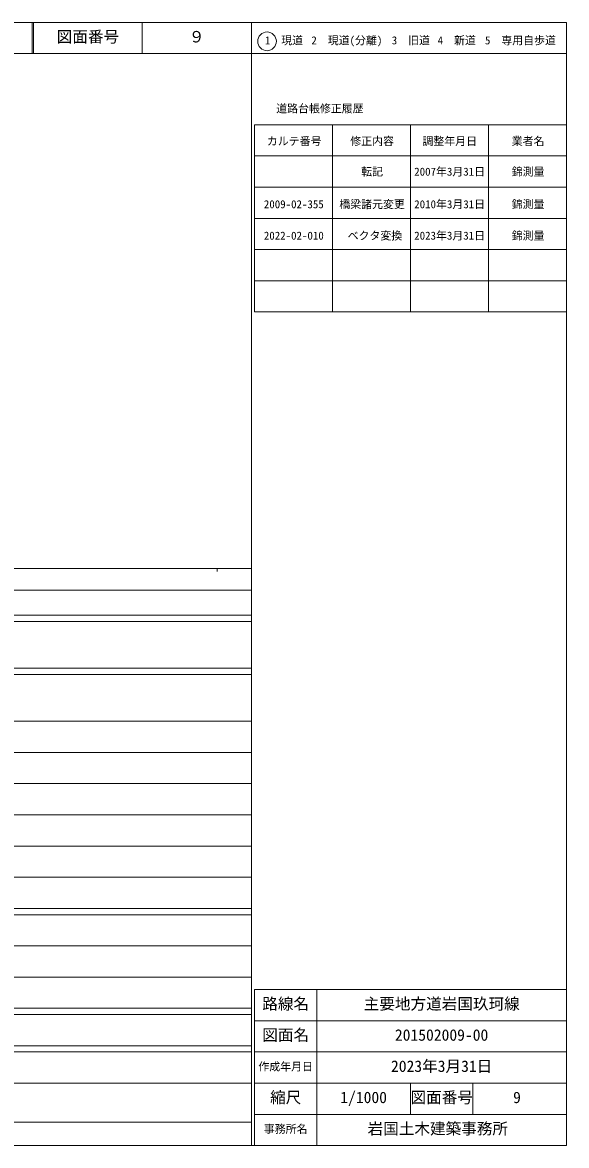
# Model space of a CAD drawing. Units: millimetres, scale not verified. Extents: x -75923 to 564077, y -56560 to 303440.
# Drawn here: x 389738 to 564077, y -56560 to 303440 of the extents above; entities that cross this region are included whole.
import ezdxf
from ezdxf.enums import TextEntityAlignment as Align

# ---------------------------------------------------------------- set-up
doc = ezdxf.new("R2010")
doc.units = ezdxf.units.MM
doc.header["$LTSCALE"] = 1000
for name, color, linetype, lineweight in [('M-TTL', 2, 'Continuous', 13), ('M-TTL-BAND', 7, 'Continuous', 13), ('M-TTL-FRAM', 2, 'Continuous', 13), ('M-TTL-LINE', 7, 'Continuous', 13), ('M-TTL-TXT', 7, 'Continuous', 13)]:
    doc.layers.add(name, color=color, linetype=linetype, lineweight=lineweight)
doc.styles.add('ＭＳ ゴシック', font='')
doc.styles.get('ＭＳ ゴシック').set_extended_font_data('MS Gothic')

msp = doc.modelspace()

# ---------------------------------------------------------------- linework, layer by layer
at = {"layer": 'M-TTL'}
for p, q in [((564077, 303440), (-75923, 303440)), ((564077, -56560), (564077, 303440)), ((-75923, -56560), (564077, -56560))]:
    msp.add_line(p, q, dxfattribs=at)
at = {"layer": 'M-TTL-BAND'}
for p, q in [((463077, -56560), (463077, 293440)), ((-75923, 128440), (463077, 128440)), ((452077, 128440), (452077, 127440)), ((-47923, 121440), (463077, 121440)), ((-75923, 113440), (463077, 113440)), ((-75923, 111440), (463077, 111440)), ((-75923, 96440), (463077, 96440)), ((-75923, 94440), (463077, 94440)), ((-75923, 79440), (463077, 79440)), ((-69923, 69440), (463077, 69440)), ((-63923, 59440), (463077, 59440)), ((-69923, 49440), (463077, 49440)), ((-63923, 39440), (463077, 39440)), ((-69923, 29440), (463077, 29440)), ((-75923, 19440), (463077, 19440)), ((-75923, 17440), (463077, 17440)), ((-66923, 7440), (463077, 7440)), ((-75923, -2560), (463077, -2560)), ((-75923, -12560), (463077, -12560)), ((-75923, -14560), (463077, -14560)), ((-75923, -24560), (463077, -24560)), ((-75923, -26560), (463077, -26560)), ((-75923, -36560), (463077, -36560)), ((-47923, -49060), (463077, -49060))]:
    msp.add_line(p, q, dxfattribs=at)
at = {"layer": 'M-TTL-FRAM'}
for p, q in [((464077, 270637), (464077, 210637)), ((464077, 270637), (564077, 270637)), ((464077, 210637), (564077, 210637)), ((564077, -6560), (464077, -6560)), ((464077, -6560), (464077, -56560))]:
    msp.add_line(p, q, dxfattribs=at)
at = {"layer": 'M-TTL-LINE'}
for p, q in [((392824, 303440), (392824, 293440)), ((393324, 303440), (393324, 293440)), ((428074, 303440), (428074, 293440)), ((463077, 303440), (463077, 293440)), ((-75923, 293440), (564077, 293440)), ((489077, 270637), (489077, 210637)), ((514077, 270637), (514077, 210637)), ((539077, 270637), (539077, 210637)), ((464077, 260637), (564077, 260637)), ((464077, 250637), (564077, 250637)), ((464077, 240637), (564077, 240637)), ((464077, 230637), (564077, 230637)), ((464077, 220637), (564077, 220637)), ((484077, -6560), (484077, -56560)), ((564077, -16560), (464077, -16560)), ((564077, -26560), (464077, -26560)), ((564077, -36560), (464077, -36560)), ((514077, -36560), (514077, -46560)), ((534077, -36560), (534077, -46560)), ((564077, -46560), (464077, -46560))]:
    msp.add_line(p, q, dxfattribs=at)
at = {"layer": 'M-TTL-TXT'}
msp.add_circle((468108, 297398), 3000, dxfattribs=at)

# ---------------------------------------------------------------- texts
at = {"layer": 'M-TTL-TXT', "style": 'ＭＳ ゴシック'}
for s, height, p in [('図面番号', 3666, (400699, 295940)), ('９', 3666, (443074, 295940)), ('1\u3000現道', 2566, (467400, 295648)), ('2\u3000現道(分離)', 2566, (482321, 295648)), ('3\u3000旧道', 2566, (508073, 295648)), ('4\u3000新道', 2566, (522776, 295648)), ('5\u3000専用自歩道', 2566, (537931, 295648)), ('道路台帳修正履歴', 2566, (471046, 273803)), ('カルテ番号', 2566, (468049, 263339)), ('修正内容', 2566, (494771, 263339)), ('調整年月日', 2566, (517898, 263339)), ('業者名', 2566, (546513, 263339)), ('転記', 2566, (498271, 253559)), ('2007年3月31日', 2566, (515273, 253559)), ('錦測量', 2566, (546513, 253559)), ('2009-02-355', 2566, (467087, 243114)), ('橋梁諸元変更', 2566, (491271, 243114)), ('2010年3月31日', 2566, (515273, 243114)), ('錦測量', 2566, (546513, 243114)), ('2022-02-010', 2566, (467087, 233049)), ('ベクタ変換', 2566, (493929, 233049)), ('2023年3月31日', 2566, (515273, 233049)), ('錦測量', 2566, (546513, 233049)), ('路線名', 3666, (466577, -14060)), ('路線名', 3666, (466577, -14060)), ('主要地方道岩国玖珂線', 3666, (499077, -14060)), ('図面名', 3666, (466577, -24060)), ('図面名', 3666, (466577, -24060)), ('201502009-00', 3666, (509077, -24060)), ('2023年3月31日', 3666, (507827, -34060)), ('作成年月日', 2566, (465327, -33310)), ('作成年月日', 2566, (465327, -33310)), ('縮尺', 3666, (469077, -44060)), ('縮尺', 3666, (469077, -44060)), ('1/1000', 3666, (491577, -44060)), ('図面番号', 3666, (514077, -44060)), ('図面番号', 3666, (514077, -44060)), ('9', 3666, (546952, -44060)), ('事務所名', 2566, (467077, -53310)), ('事務所名', 2566, (467077, -53310)), ('岩国土木建築事務所 ', 3666, (500327, -54060))]:
    msp.add_text(s, height=height, dxfattribs=at).set_placement(p, align=Align.BOTTOM_LEFT)

doc.saveas('drawing.dxf')
